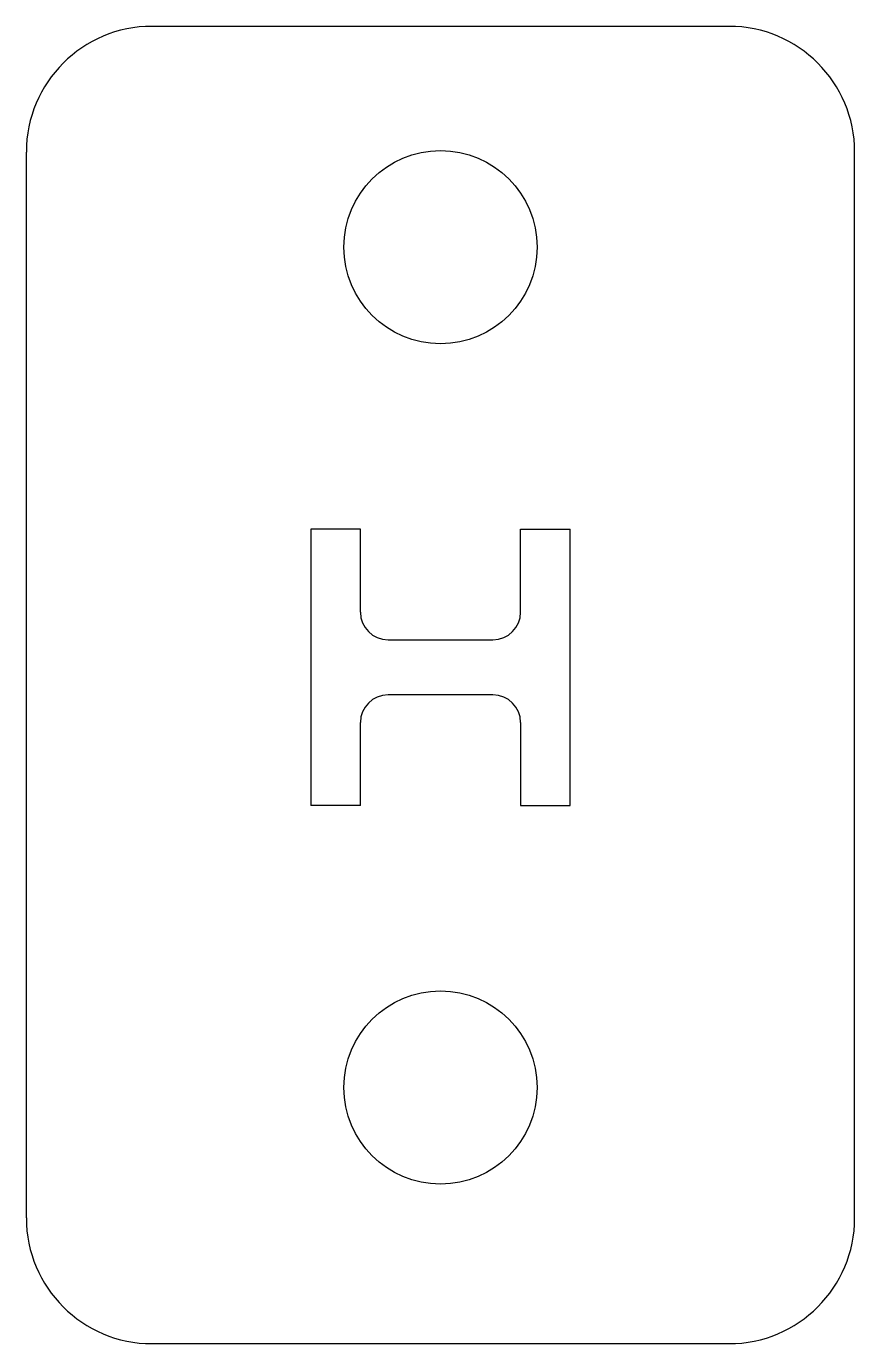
# Model space of a CAD drawing. Extents: x -3.8 to 3.8, y -6.1 to 5.8.
import ezdxf

# ---------------------------------------------------------------- set-up
doc = ezdxf.new("R2010")
doc.units = 0
doc.header["$MEASUREMENT"] = 0
doc.layers.add('VISIBLE', color=7, linetype='CONTINUOUS')

msp = doc.modelspace()

# ---------------------------------------------------------------- linework, layer by layer
at = {"layer": 'VISIBLE'}
for p, q in [((2.612, 5.805), (-2.612, 5.805)), ((-3.75, -4.987), (-3.75, 4.667)), ((3.75, -4.987), (3.75, 4.667)), ((-1.175, 1.25), (-1.175, -1.25)), ((-0.725, 1.25), (-1.175, 1.25)), ((-0.725, 0.5), (-0.725, 1.25)), ((0.725, 0.5), (0.725, 1.25)), ((0.725, 1.25), (1.175, 1.25)), ((1.175, -1.25), (1.175, 1.25)), ((-0.475, 0.25), (0.475, 0.25)), ((0.475, -0.25), (-0.475, -0.25)), ((-0.725, -1.25), (-0.725, -0.5)), ((0.725, -0.5), (0.725, -1.25)), ((-0.725, -1.25), (-1.175, -1.25)), ((0.725, -1.25), (1.175, -1.25)), ((-2.612, -6.125), (2.612, -6.125))]:
    msp.add_line(p, q, dxfattribs=at)
for centre in [(0, 3.805), (0, -3.805)]:
    msp.add_circle(centre, 0.875, dxfattribs=at)
for centre, radius, start, end in [((-2.612, 4.667), 1.138, 90, 180), ((2.612, 4.667), 1.138, 0, 90), ((-0.475, 0.5), 0.25, 180, 270), ((0.475, 0.5), 0.25, 270, 0), ((-0.475, -0.5), 0.25, 90, 180), ((0.475, -0.5), 0.25, 0, 90), ((-2.612, -4.987), 1.138, 180, 270), ((2.612, -4.987), 1.138, 270, 0)]:
    msp.add_arc(centre, radius, start, end, dxfattribs=at)

doc.saveas('drawing.dxf')
